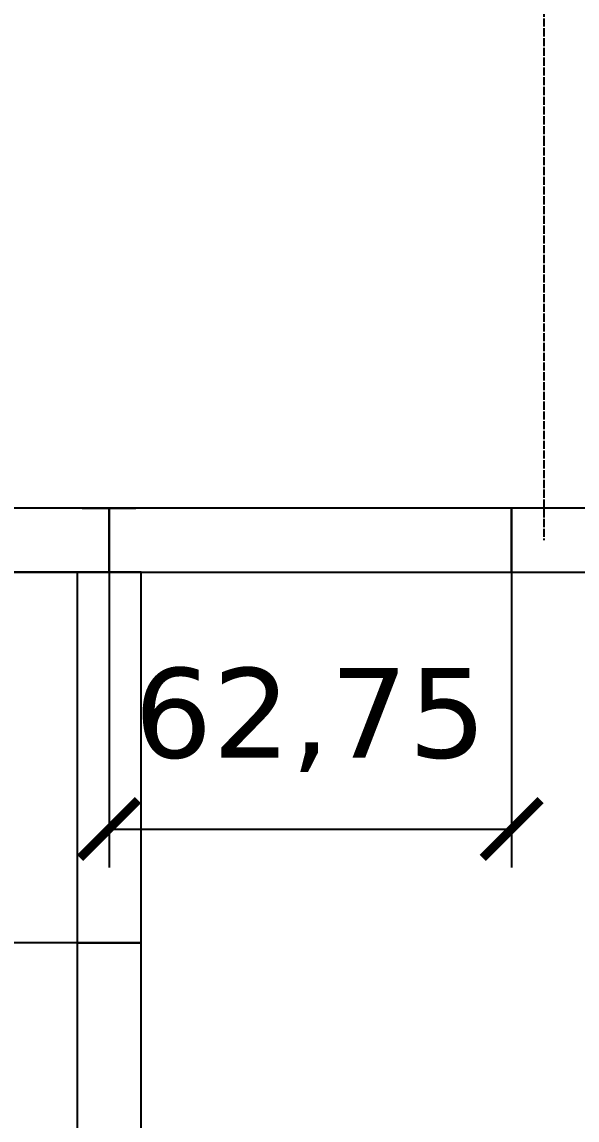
# Model space of a CAD drawing. Header units: centimetres. Extents: x -135 to 4099, y -1210 to 1044.
# Drawn here: x 2599.4 to 2685.9, y 291.9 to 463 of the extents above; entities that cross this region are included whole.
import ezdxf

# ---------------------------------------------------------------- set-up
doc = ezdxf.new("R2010")
doc.units = ezdxf.units.CM
doc.linetypes.add('DASHED', pattern=[1.524, 1.27, -0.254])
for name, color, linetype in [('ACIK_SINIR', 8, 'DASHED'), ('MONTAJ_OZEL_OLCU', 6, 'Continuous'), ('MONTAJ_OZEL_PANO', 6, 'Continuous'), ('MONTAJ_STANDART', 7, 'Continuous')]:
    doc.layers.add(name, color=color, linetype=linetype)
doc.styles.add('PORTMAN', font='DejaVuSans.ttf')
doc.dimstyles.new('PORTMAN', dxfattribs={"dimtxt": 14, "dimasz": 9, "dimexe": 6, "dimexo": 5, "dimgap": 4, "dimtad": 1, "dimtxsty": 'PORTMAN', "dimblk": 'ARCHTICK', "dimcen": 2.5, "dimazin": 3, "dimtfac": 0.5, "dimtmove": 2, "dimatfit": 3})

# ---------------------------------------------------------------- blocks, each defined once
blk = doc.blocks.new('BOM_I16_1255p0_IC_K01_SAG_UST')
blk.add_lwpolyline([(0, 103.75), (10, 103.75), (10, 125.5), (0, 125.5)], close=True)
blk = doc.blocks.new('MNT_BOM_I16_1255p0_IC_K01_SAG_UST')
blk.add_blockref('BOM_I16_1255p0_IC_K01_SAG_UST', (0, 0))
blk = doc.blocks.new('BOM_I17_627p5_IC_DOLU')
blk.add_lwpolyline([(0, 0), (10, 0), (10, 62.75), (0, 62.75)], close=True)
blk = doc.blocks.new('MNT_BOM_I17_627p5_IC_DOLU')
blk.add_blockref('BOM_I17_627p5_IC_DOLU', (0, 0))
blk = doc.blocks.new('_ARCHTICK')
at = {"color": 0, "linetype": 'BYBLOCK', "const_width": 0.15}
blk.add_lwpolyline([(-0.5, -0.5), (0.5, 0.5)], dxfattribs=at)
blk = doc.blocks.new('BOM_I16_1255p0_IC_K01_SAG_ALT')
blk.add_lwpolyline([(0, 0), (10, 0), (10, 21.75), (0, 21.75)], close=True)
blk = doc.blocks.new('MNT_BOM_I16_1255p0_IC_K01_SAG_ALT')
blk.add_blockref('BOM_I16_1255p0_IC_K01_SAG_ALT', (0, 0))
blk = doc.blocks.new('BOM_I15_1255p0_IC_DOLU')
blk.add_lwpolyline([(0, 0), (10, 0), (10, 125.5), (0, 125.5)], close=True)
blk = doc.blocks.new('MNT_BOM_I15_1255p0_IC_DOLU')
blk.add_blockref('BOM_I15_1255p0_IC_DOLU', (0, 0))
blk = doc.blocks.new('BOM_I18_577p5_IC_DOLU')
blk.add_lwpolyline([(0, 0), (10, 0), (10, 57.75), (0, 57.75)], close=True)
blk = doc.blocks.new('MNT_BOM_I18_577p5_IC_DOLU')
blk.add_blockref('BOM_I18_577p5_IC_DOLU', (0, 0))
blk = doc.blocks.new('BOM_B05_UCLU_H_100')
for p, q in [((-5, -4.17), (-5, 4.17)), ((9.17, 5), (5, 5)), ((5, 5), (5, -5)), ((5, -4.17), (5, 4.17)), ((5, 0), (-5, 0)), ((-5, 0), (-5, -4.17)), ((5, -4.17), (5, 0)), ((5, -5), (9.17, -5))]:
    blk.add_line(p, q)
blk = doc.blocks.new('MNT_BOM_B05_UCLU_H_100')
blk.add_blockref('BOM_B05_UCLU_H_100', (0, 0))

msp = doc.modelspace()

# ---------------------------------------------------------------- linework, layer by layer
at = {"layer": 'ACIK_SINIR'}
for p, q in [((2680.75, 507.75), (2680.75, 445)), ((2680.75, 445), (2680.75, 382.25))]:
    msp.add_line(p, q, dxfattribs=at)

# ---------------------------------------------------------------- block references
at = {"layer": 'MONTAJ_OZEL_PANO', "rotation": 270}
msp.add_blockref('MNT_BOM_I17_627p5_IC_DOLU', (2613, 387.25), dxfattribs=at)
at = {"layer": 'MONTAJ_OZEL_PANO'}
msp.add_blockref('MNT_BOM_I18_577p5_IC_DOLU', (2608, 319.5), dxfattribs=at)
at = {"layer": 'MONTAJ_STANDART', "rotation": 270}
for name, p in [('MNT_BOM_I16_1255p0_IC_K01_SAG_UST', (2487.5, 387.25)), ('MNT_BOM_B05_UCLU_H_100', (2613, 382.25)), ('MNT_BOM_I16_1255p0_IC_K01_SAG_ALT', (2675.75, 387.25))]:
    msp.add_blockref(name, p, dxfattribs=at)
at = {"layer": 'MONTAJ_STANDART'}
msp.add_blockref('MNT_BOM_I15_1255p0_IC_DOLU', (2608, 194), dxfattribs=at)

# ---------------------------------------------------------------- dimensions: what is measured, and where the dimension line sits
at = {"layer": 'MONTAJ_OZEL_OLCU'}
msp.add_linear_dim(base=(2613, 337.25), p1=(2613, 387.25), p2=(2675.75, 387.25), dimstyle='PORTMAN', override={"dimtxt": 14, "dimasz": 9, "dimexe": 6, "dimexo": 5, "dimdec": 2, "dimzin": 8, "dimdsep": 44}, dxfattribs=at).render()
msp.add_linear_dim(base=(2568, 319.5), p1=(2618, 319.5), p2=(2618, 377.25), angle=90, dimstyle='PORTMAN', override={"dimtxt": 14, "dimasz": 9, "dimexe": 6, "dimexo": 5, "dimdec": 2, "dimzin": 8, "dimdsep": 44}, dxfattribs=at).render()

doc.saveas('drawing.dxf')
